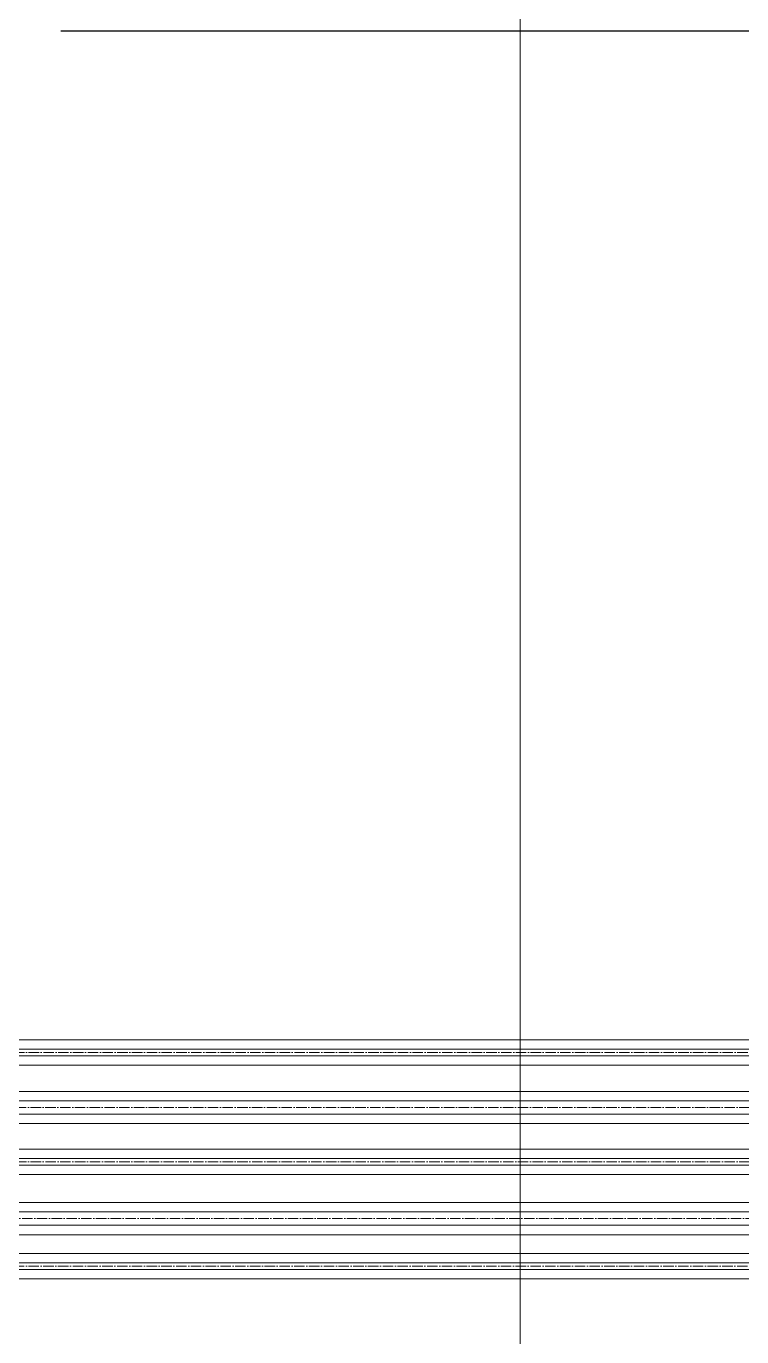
# Model space of a CAD drawing. Header units: millimetres. Extents: x -88595 to 880822, y -1054509 to -148035.
# Drawn here: x 550292 to 550975, y -277671 to -276420 of the extents above; entities that cross this region are included whole.
import ezdxf

# ---------------------------------------------------------------- set-up
doc = ezdxf.new("R2010")
doc.units = ezdxf.units.MM
doc.linetypes.add('$10$ADSK_Осевая', pattern=[14, 10, -2, 0, -2])
doc.linetypes.add('ADSK_Линия сетки', pattern=[25, 20, -2.5, 0, -2.5])
for name, color, linetype, lineweight in [('Изоляция', 7, 'Continuous', 18), ('Оборудование', 7, 'Continuous', 18), ('Оси', 7, 'Continuous', 9), ('Трубопровод', 7, 'Continuous', 18)]:
    doc.layers.add(name, color=color, linetype=linetype, lineweight=lineweight)
doc.layers.add('П4', color=1, linetype='Continuous')

# ---------------------------------------------------------------- blocks, each defined once
blk = doc.blocks.new('Кровля')
at = {"layer": 'Оси', "linetype": 'ADSK_Линия сетки', "ltscale": 100}
blk.add_line((563030.5, 660685.5), (563030.5, 631229.3), dxfattribs=at)

msp = doc.modelspace()

# ---------------------------------------------------------------- linework, layer by layer
at = {"layer": 'Изоляция', "color": 190, "true_color": 0x8000ff}
for p, q in [((551770.3, -277387.3), (547167.7, -277387.3)), ((547167.7, -277411.6), (551770.3, -277411.6)), ((551899.1, -277491.6), (547174.5, -277491.6)), ((547174.5, -277515.9), (551899.1, -277515.9)), ((552052.1, -277591.2), (549574.5, -277591.2)), ((549574.5, -277615.6), (552052.1, -277615.6))]:
    msp.add_line(p, q, dxfattribs=at)
at = {"layer": 'Изоляция', "color": 134, "true_color": 0x00a6a6}
for p, q in [((551800.3, -277436.5), (545990.4, -277436.5)), ((545990.4, -277467.2), (551800.3, -277467.2)), ((551933.2, -277542.6), (547190.4, -277542.6)), ((547190.4, -277573.3), (551933.2, -277573.3))]:
    msp.add_line(p, q, dxfattribs=at)
at = {"layer": 'П4', "color": 7, "ltscale": 100}
msp.add_line((550992, -276424.7), (550324.7, -276424.7), dxfattribs=at)
at = {"layer": 'Трубопровод', "color": 190, "true_color": 0x8000ff}
for p, q in [((551770.3, -277396.3), (547173.4, -277396.3)), ((547173.4, -277402.6), (551770.3, -277402.6)), ((551899.1, -277500.6), (547174.5, -277500.6)), ((547174.5, -277506.9), (551899.1, -277506.9)), ((552052.1, -277600.2), (549574.5, -277600.2)), ((549574.5, -277606.6), (552052.1, -277606.6))]:
    msp.add_line(p, q, dxfattribs=at)
at = {"layer": 'Трубопровод', "color": 190, "linetype": '$10$ADSK_Осевая', "true_color": 0x8000ff}
for p, q in [((551770.3, -277399.5), (547173.4, -277399.5)), ((551899.1, -277503.8), (547174.5, -277503.8)), ((552052.1, -277603.4), (549574.5, -277603.4))]:
    msp.add_line(p, q, dxfattribs=at)
at = {"layer": 'Трубопровод', "color": 134, "true_color": 0x00a6a6}
for p, q in [((551800.3, -277445.5), (547171.7, -277445.5)), ((547171.7, -277458.2), (551800.3, -277458.2)), ((551933.2, -277551.6), (547190.4, -277551.6)), ((547190.4, -277564.3), (551933.2, -277564.3))]:
    msp.add_line(p, q, dxfattribs=at)
at = {"layer": 'Трубопровод', "color": 134, "linetype": '$10$ADSK_Осевая', "true_color": 0x00a6a6}
for p, q in [((551800.3, -277451.8), (547173.3, -277451.8)), ((551933.2, -277558), (547190.4, -277558))]:
    msp.add_line(p, q, dxfattribs=at)

# ---------------------------------------------------------------- block references
at = {"layer": 'Оборудование', "color": 5, "true_color": 0x0000ff}
msp.add_blockref('Кровля', (-12267.3, -926437.4), dxfattribs=at)

doc.saveas('drawing.dxf')
